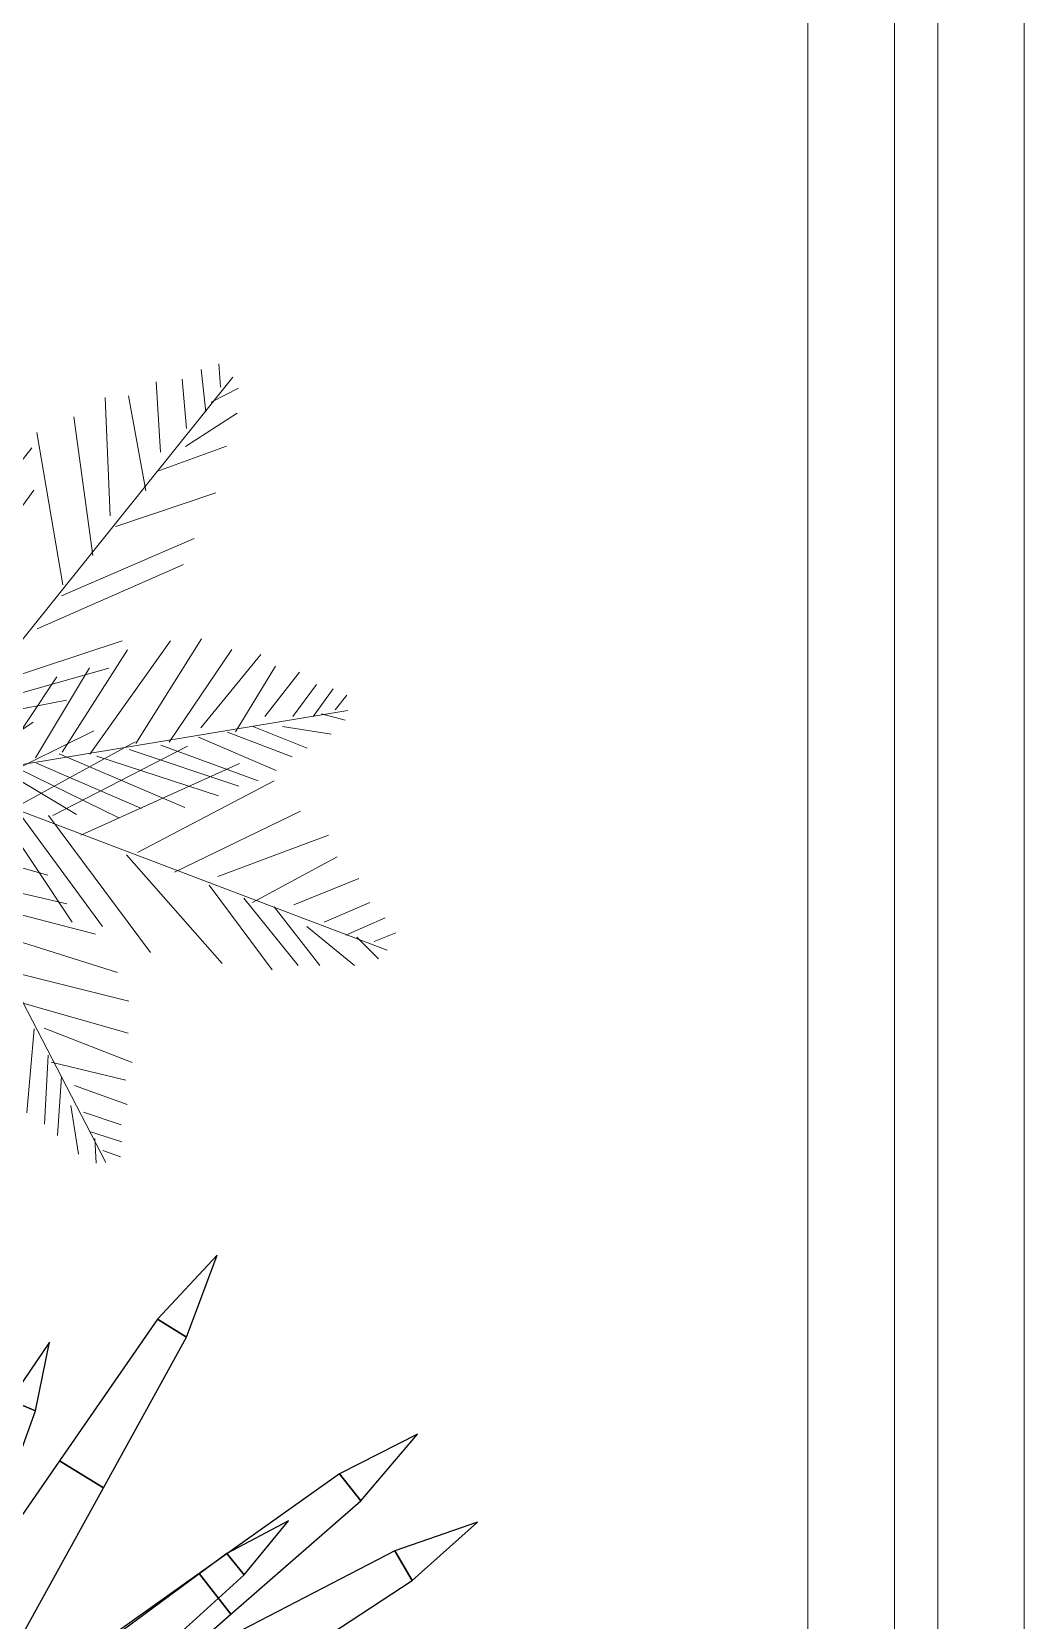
# Model space of a CAD drawing. Header units: inches. Extents: x -98933 to 1585249, y -3352739 to 192771.
# Drawn here: x 42625.27 to 42648.2, y 50300.5 to 50337.18 of the extents above; entities that cross this region are included whole.
import ezdxf

# ---------------------------------------------------------------- set-up
doc = ezdxf.new("R2010")
doc.units = ezdxf.units.IN
doc.header["$MEASUREMENT"] = 0
doc.layers.get('0').update_dxf_attribs({"lineweight": 0})
doc.layers.add('BOUNDARY', color=7, linetype='Continuous', lineweight=0, true_color=0x999900)
doc.layers.add('IFF-PLANTS', color=3, linetype='Continuous', lineweight=0)
doc.layers.add('PEJZAJ', color=7, linetype='Continuous')

# ---------------------------------------------------------------- blocks, each defined once
blk = doc.blocks.new('BITKI4')
at = {"color": 3}
for p, q in [((0.24336, 0.39659), (0.20732, 0.35808)), ((0.2249, 0.34718), (0.24336, 0.39659)), ((0.24336, 0.39659), (0.24336, 0.39659)), ((0.20732, 0.35808), (0.14844, 0.2729)), ((0.20732, 0.35808), (0.2249, 0.34718)), ((0.2249, 0.34718), (0.20732, 0.35808)), ((0.14244, 0.34424), (0.11878, 0.30931)), ((0.13404, 0.3029), (0.14244, 0.34424)), ((0.14244, 0.34424), (0.14244, 0.34424)), ((0.17481, 0.25655), (0.2249, 0.34718)), ((0.11878, 0.30931), (0.13404, 0.3029)), ((0.13404, 0.3029), (0.11878, 0.30931)), ((0.10579, 0.22502), (0.13404, 0.3029)), ((0.36387, 0.28887), (0.31684, 0.26501)), ((0.36387, 0.28887), (0.31684, 0.26501)), ((0.32963, 0.24876), (0.36387, 0.28887)), ((0.32963, 0.24876), (0.36387, 0.28887)), ((0.36387, 0.28887), (0.36387, 0.28887)), ((0.36387, 0.28887), (0.36387, 0.28887)), ((0.14844, 0.2729), (0.08956, 0.18771)), ((0.17481, 0.25655), (0.14844, 0.2729)), ((0.14844, 0.2729), (0.17481, 0.25655)), ((0.31684, 0.26501), (0.23237, 0.2051)), ((0.31684, 0.26501), (0.23237, 0.2051)), ((0.32963, 0.24876), (0.31684, 0.26501)), ((0.31684, 0.26501), (0.32963, 0.24876)), ((0.32963, 0.24876), (0.31684, 0.26501)), ((0.31684, 0.26501), (0.32963, 0.24876)), ((0.12472, 0.16592), (0.17481, 0.25655)), ((0.25156, 0.18072), (0.32963, 0.24876)), ((0.25156, 0.18072), (0.32963, 0.24876)), ((0.28625, 0.23687), (0.249, 0.21706)), ((0.25949, 0.20426), (0.28625, 0.23687)), ((0.28625, 0.23687), (0.28625, 0.23687)), ((0.39993, 0.23592), (0.35007, 0.21875)), ((0.36051, 0.20089), (0.39993, 0.23592)), ((0.39993, 0.23592), (0.39993, 0.23592)), ((0.249, 0.21706), (0.18236, 0.16785)), ((0.249, 0.21706), (0.25949, 0.20426)), ((0.25949, 0.20426), (0.249, 0.21706)), ((0.35007, 0.21875), (0.25818, 0.17101)), ((0.35007, 0.21875), (0.36051, 0.20089)), ((0.36051, 0.20089), (0.35007, 0.21875)), ((0.23237, 0.2051), (0.14791, 0.1452)), ((0.23237, 0.2051), (0.14791, 0.1452)), ((0.19809, 0.14864), (0.25949, 0.20426)), ((0.23237, 0.2051), (0.25156, 0.18072)), ((0.23237, 0.2051), (0.25156, 0.18072)), ((0.25156, 0.18072), (0.23237, 0.2051)), ((0.25156, 0.18072), (0.23237, 0.2051)), ((0.27384, 0.14422), (0.36051, 0.20089)), ((0.17349, 0.11269), (0.25156, 0.18072)), ((0.17349, 0.11269), (0.25156, 0.18072))]:
    blk.add_line(p, q, dxfattribs=at)
blk = doc.blocks.new('PALM')
at = {"layer": 'IFF-PLANTS', "linetype": 'ByBlock'}
for p, q in [((-109.5, -153.8), (109.3, 332.8)), ((96.3, 300.1), (96.3, 332.8)), ((106.1, 316.5), (128.9, 326.3)), ((66.9, 254.4), (73.4, 319.7)), ((89.7, 290.3), (132.2, 306.7)), ((-254.9, 269.3), (-246.5, 287.4)), ((57.1, 215.2), (47.3, 293.6)), ((-252.1, 254.4), (-269.5, 273.9)), ((-132.8, -126.1), (-261.7, 280.8)), ((-250.7, 245), (-234.1, 277.4)), ((40.7, 185.8), (30.9, 277.3)), ((83.2, 264.2), (132.2, 283.8)), ((-245.2, 211.4), (-276.1, 253.9)), ((-240.7, 226), (-221.9, 263.8)), ((-227.4, 199.3), (-202.1, 253.4)), ((24.4, 149.9), (8.1, 260.9)), ((73.4, 228.3), (142, 257.7)), ((-230.2, 182.8), (-277.8, 224.3)), ((-227.5, 164.2), (-184.7, 233.9)), ((-207.1, 133.4), (-166.7, 225.5)), ((44, 195.6), (142, 225)), ((-224.3, 156.6), (-278.9, 205.9)), ((-14.8, 65), (-24.6, 218.5)), ((-205.4, 96.3), (-147.8, 200.4)), ((37.5, 149.9), (151.8, 202.2)), ((-214.9, 126.4), (-283.8, 184)), ((-190.6, 64), (-123.2, 176.8)), ((-44.2, -23.2), (-70.3, 156.4)), ((8.1, 114), (148.6, 163)), ((-178.6, 15.2), (-110.1, 146.5)), ((-87.3, -125.4), (259.9, 122.9)), ((-5, 71.5), (151.8, 120.5)), ((176.4, 62.7), (201.2, 120.8)), ((199, 85.8), (229.8, 128.3)), ((237.7, 105.6), (250.9, 128.2)), ((-163.3, -9.7), (-97.8, 101.4)), ((93.3, 8.3), (139.5, 108.4)), ((127.6, 30.7), (161, 114)), ((153.3, 48.9), (183.4, 116.1)), ((229.3, 101.5), (265.2, 95.6)), ((251.1, 112.9), (270.8, 110.5)), ((-63.8, -49.3), (-86.7, 100.9)), ((36.9, -31.4), (98.5, 89.9)), ((66.3, -12.2), (121.3, 97.8)), ((214.2, 86), (256, 79.8)), ((-76.9, -72.2), (-106.3, 74.8)), ((-34.4, 16), (138.8, 81.3)), ((10.4, -61.4), (64.7, 73.3)), ((-155.6, -37.9), (-96.6, 56.9)), ((159.5, 54.4), (239.1, 35.3)), ((193, 65.1), (252.3, 57.8)), ((-13.6, -71.5), (31, 41.5)), ((-144.9, -77.4), (-89.4, 21.3)), ((-40.9, -19.9), (112.6, 29.1)), ((-31.9, -82.1), (7, 31.4)), ((136.6, 25.4), (236.7, 15.5)), ((101.8, 12.4), (218.6, -10.3)), ((-57.3, -52.6), (76.7, -13.4)), ((-45.6, -95.3), (-22.2, -3.1)), ((75.7, -11.7), (203.8, -40.9)), ((33, -38.2), (179, -62.8)), ((-80.1, -98.3), (53.8, -52.6)), ((14, -60.4), (139.9, -88.4)), ((-10.4, -76.4), (98, -103.3)), ((-44.6, -98.8), (66.4, -121.1)), ((-42.5, -162.8), (56.2, -96.4)), ((-18.7, -161.9), (112, -88.5)), ((7.1, -167.3), (142.9, -99.1)), ((-83.4, -124.4), (14.6, -104.8)), ((87.6, -172), (246.1, -110.2)), ((130.9, -178.6), (273.9, -121.8)), ((223.8, -189.6), (324.4, -139.8)), ((-106.4, -156.1), (424, -213.9)), ((296, -200.5), (367.5, -167)), ((184.6, -185.2), (274.6, -303.7)), ((336.3, -197.7), (400.5, -183.7)), ((140.2, -185.9), (235.2, -319.9)), ((227.8, -202), (312.9, -294.7)), ((273.4, -194.1), (331.6, -278.3)), ((388.9, -211.6), (420, -201.5)), ((313.5, -212), (362.7, -268.2)), ((350.7, -210.2), (384.5, -250.8)), ((377.6, -208.4), (406.2, -243.7)), ((407.5, -215.8), (423.8, -234.6)), ((55.2, -257.6), (189.7, -278.7)), ((110.4, -299), (219.9, -312))]:
    blk.add_line(p, q, dxfattribs=at)

msp = doc.modelspace()

# ---------------------------------------------------------------- linework, layer by layer
at = {"layer": 'BOUNDARY', "color": 7}
for p, q in [((42643.196, 49680.484), (42643.196, 50385.484)), ((42645.196, 49680.484), (42645.196, 50385.484)), ((42646.196, 49680.484), (42646.196, 50385.484)), ((42648.196, 49680.484), (42648.196, 50385.484))]:
    msp.add_line(p, q, dxfattribs=at)

# ---------------------------------------------------------------- block references
at = {"layer": 'IFF-PLANTS', "color": 7, "xscale": -0.02172476840241558, "yscale": 0.02172476839041337, "zscale": 0.0217247683944911, "rotation": 225}
msp.add_blockref('PALM', (42626.686, 50319.405), dxfattribs=at)
at = {"layer": 'PEJZAJ', "color": 7, "xscale": 38.40000000002328, "yscale": 38.39999999999418, "zscale": 38.40000000000001}
msp.add_blockref('BITKI4', (42620.209, 50293.704), dxfattribs=at)

doc.saveas('drawing.dxf')
